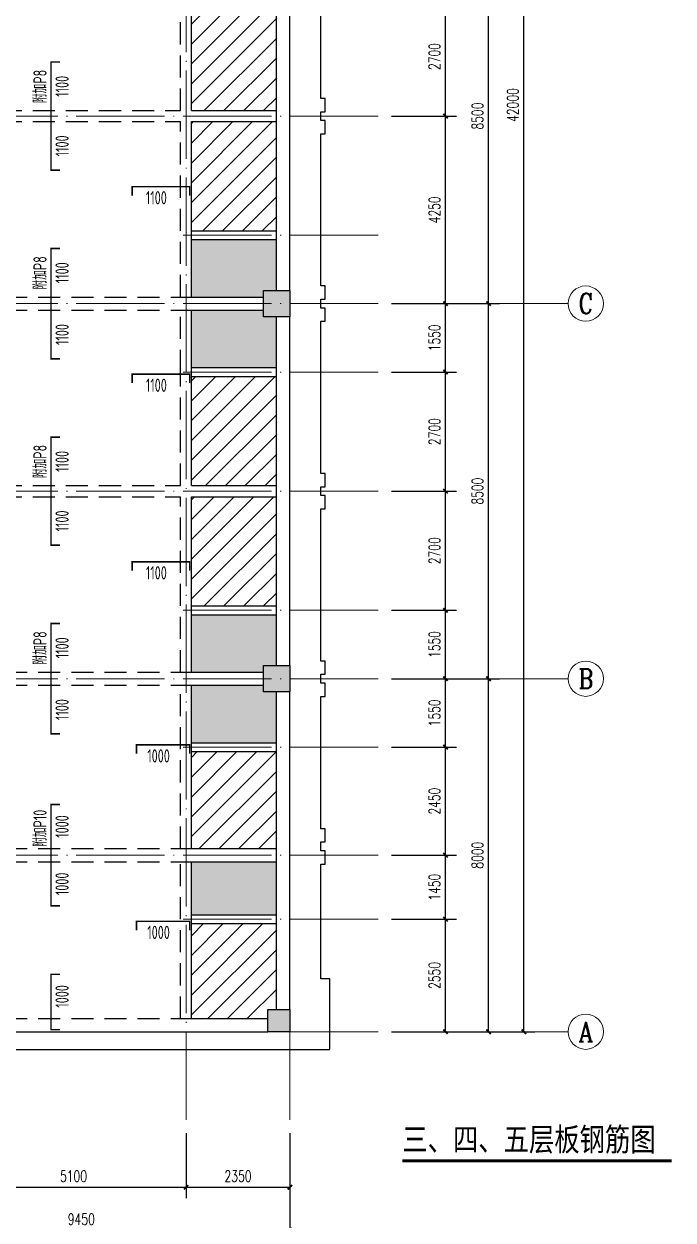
# Model space of a CAD drawing. Extents: x 3968514 to 5230306, y -516551 to -228246.
# Drawn here: x 4785097 to 4799799, y -487690 to -460582 of the extents above; entities that cross this region are included whole.
import ezdxf
from ezdxf.enums import TextEntityAlignment as Align

# ---------------------------------------------------------------- set-up
doc = ezdxf.new("R2010")
doc.units = 0
doc.header["$LTSCALE"] = 1000
doc.header["$MEASUREMENT"] = 0
for name, pattern in [('DASHED', [0.75, 0.5, -0.25]), ('DOTE', [2.42, 2, -0.2, 0.02, -0.2]), ('P_Dash1', [5, 4, -1])]:
    doc.linetypes.add(name, pattern=pattern)
for name, color, linetype, lineweight in [('AXIS', 3, 'Continuous', 15), ('AXIS_TEXT', 7, 'Continuous', 15), ('BEAM', 4, 'Continuous', 25), ('BEAM-DASHED', 4, 'P_Dash1', 25), ('COLUMN-HATCH', 251, 'Continuous', 25), ('DOTE', 1, 'DOTE', 9), ('FLOOR-HATCH', 252, 'Continuous', 15), ('FLOOR-REIN-UP', 15, 'Continuous', 35), ('FLOOR-REIN-UP-DIM', 142, 'Continuous', 25), ('FLOOR-REIN-UP-TEXT', 7, 'Continuous', 25), ('PUB_DIM', 3, 'Continuous', 15)]:
    doc.layers.add(name, color=color, linetype=linetype, lineweight=lineweight)
for name, color, linetype in [('COLUMN', 9, 'Continuous'), ('DIM_SYMB', 3, 'Continuous'), ('PUB_TEXT', 7, 'Continuous')]:
    doc.layers.add(name, color=color, linetype=linetype)
doc.styles.add('-黑体', font='simhei.ttf', dxfattribs={"width": 0.8})
doc.styles.add('_TCH_AXIS', font='COMPLEX', dxfattribs={"bigfont": 'GBCBIG'})
doc.styles.add('_TCH_DIM_T3', font='SIMPLEX.shx', dxfattribs={"width": 0.7, "bigfont": 'GBCBIG.shx'})
doc.styles.add('COMPLEX', font='COMPLEX')
doc.styles.add('Pkpmeng', font='Pkpmeng', dxfattribs={"bigfont": 'pkpmchn'})
doc.dimstyles.new('_TCH_ARCH&&100', dxfattribs={"dimtxt": 255, "dimasz": 100, "dimexe": 250, "dimexo": 300, "dimgap": 122.5, "dimtad": 1, "dimdec": 0, "dimzin": 0, "dimdsep": 46, "dimtxsty": '_TCH_DIM_T3', "dimblk": 'ARCHTICK', "dimcen": 0.09, "dimclrt": 7, "dimazin": 2, "dimtfac": 1, "dimtdec": 0, "dimtix": 1, "dimtmove": 2, "dimatfit": 3, "dimfxl": 150, "dimtolj": 1, "dimtzin": 0, "dimarcsym": 0})

# ---------------------------------------------------------------- blocks, each defined once
blk = doc.blocks.new('fydrter')
at = {"layer": 'FLOOR-HATCH'}
h = blk.add_hatch(dxfattribs=at)
h.set_pattern_fill('ANSI31', color=256, scale=100, style=0)
h.set_pattern_definition([(45, (4609227.85, -504201), (-224.5064, 224.5064), [])])
h.paths.add_polyline_path([(4642440, -495775), (4642640, -495775), (4642640, -493825), (4641765, -493825), (4640715, -493825), (4640715, -495975), (4642440, -495975)], flags=0)
h.paths.add_polyline_path([(4626240, -486625), (4627115, -486625), (4628165, -486625), (4628165, -484150), (4626240, -484150)], flags=0)
h.paths.add_polyline_path([(4626240, -483900), (4628165, -483900), (4628165, -481425), (4627115, -481425), (4626240, -481425)], flags=0)
h.paths.add_polyline_path([(4640715, -483900), (4642640, -483900), (4642640, -481425), (4641765, -481425), (4640715, -481425)], flags=0)
h.paths.add_polyline_path([(4626240, -469625), (4627115, -469625), (4628165, -469625), (4628165, -467150), (4626240, -467150)], flags=0)
h.paths.add_polyline_path([(4640740, -469625), (4641765, -469625), (4642640, -469625), (4642640, -467150), (4640740, -467150)], flags=0)
h.paths.add_polyline_path([(4626240, -466900), (4628165, -466900), (4628165, -464425), (4627115, -464425), (4626240, -464425)], flags=0)
h.paths.add_polyline_path([(4640740, -466900), (4642640, -466900), (4642640, -464425), (4641765, -464425), (4640740, -464425)], flags=0)
h.paths.add_polyline_path([(4626340, -457975), (4626190, -457975), (4626190, -461125), (4627115, -461125), (4628165, -461125), (4628165, -457975)], flags=0)
h.paths.add_polyline_path([(4640740, -461125), (4641765, -461125), (4642640, -461125), (4642640, -458675), (4641765, -458675), (4640740, -458675)], flags=0)
h.paths.add_polyline_path([(4642440, -454775), (4642440, -454575), (4640740, -454575), (4640740, -456875), (4641765, -456875), (4642640, -456875), (4642640, -454775)], flags=0)
h.paths.add_polyline_path([(4640715, -492125), (4641765, -492125), (4642640, -492125), (4642640, -489925), (4641765, -489925), (4640715, -489925)], flags=0)
h.paths.add_polyline_path([(4640715, -486625), (4641765, -486625), (4642640, -486625), (4642640, -484150), (4640715, -484150)], flags=0)
h.paths.add_polyline_path([(4640715, -478125), (4641765, -478125), (4642640, -478125), (4642640, -475650), (4640715, -475650)], flags=0)
h.paths.add_polyline_path([(4640715, -475400), (4642640, -475400), (4642640, -472925), (4641765, -472925), (4640715, -472925)], flags=0)
h.paths.add_polyline_path([(4626240, -478125), (4627115, -478125), (4628165, -478125), (4628165, -475650), (4626240, -475650)], flags=0)
h.paths.add_polyline_path([(4626240, -475400), (4628165, -475400), (4628165, -472925), (4627115, -472925), (4626240, -472925)], flags=0)
h = blk.add_hatch(dxfattribs=at)
h.set_pattern_fill('CROSS', color=256, scale=50, style=0)
h.set_pattern_definition([(0, (4609227.85, -504201), (317.5, 317.5), [158.75, -476.25]), (90, (4609307.22, -504280.38), (-317.5, 317.5), [158.75, -476.25])])
h.paths.add_polyline_path([(4640715, -493625), (4641765, -493625), (4642640, -493625), (4642640, -492425), (4641765, -492425), (4640715, -492425)], flags=0)
h.paths.add_polyline_path([(4626490, -488000), (4626490, -488125), (4627115, -488125), (4628165, -488125), (4628165, -486825), (4627115, -486825), (4626240, -486825), (4626240, -488000)], flags=0)
h.paths.add_polyline_path([(4626540, -480075), (4626240, -480075), (4626240, -481225), (4627115, -481225), (4628165, -481225), (4628165, -479925), (4627115, -479925), (4626540, -479925)], flags=0)
h.paths.add_polyline_path([(4642340, -480075), (4642340, -479925), (4641765, -479925), (4640715, -479925), (4640715, -481225), (4641765, -481225), (4642640, -481225), (4642640, -480075)], flags=0)
h.paths.add_polyline_path([(4626540, -479475), (4626540, -479625), (4627115, -479625), (4628165, -479625), (4628165, -478325), (4627115, -478325), (4626240, -478325), (4626240, -479475)], flags=0)
h.paths.add_polyline_path([(4642340, -479475), (4642640, -479475), (4642640, -478325), (4641765, -478325), (4640715, -478325), (4640715, -479625), (4641765, -479625), (4642340, -479625)], flags=0)
h.paths.add_polyline_path([(4626540, -471650), (4626240, -471650), (4626240, -472725), (4627115, -472725), (4628165, -472725), (4628165, -471425), (4627115, -471425), (4626540, -471425)], flags=0)
h.paths.add_polyline_path([(4642340, -471575), (4642340, -471425), (4641765, -471425), (4640715, -471425), (4640715, -472725), (4641765, -472725), (4642640, -472725), (4642640, -471575)], flags=0)
h.paths.add_polyline_path([(4626540, -471000), (4626540, -471125), (4627115, -471125), (4628165, -471125), (4628165, -469825), (4627115, -469825), (4626240, -469825), (4626240, -471000)], flags=0)
h.paths.add_polyline_path([(4642340, -470975), (4642640, -470975), (4642640, -469825), (4641765, -469825), (4640740, -469825), (4640740, -471125), (4641765, -471125), (4642340, -471125)], flags=0)
h.paths.add_polyline_path([(4626490, -463050), (4626240, -463050), (4626240, -464225), (4627115, -464225), (4628165, -464225), (4628165, -462925), (4627115, -462925), (4626490, -462925)], flags=0)
h.paths.add_polyline_path([(4642290, -463100), (4642290, -462925), (4641765, -462925), (4640740, -462925), (4640740, -464225), (4641765, -464225), (4642640, -464225), (4642640, -463100)], flags=0)
h.paths.add_polyline_path([(4626490, -462500), (4626490, -462625), (4627115, -462625), (4628165, -462625), (4628165, -461325), (4627115, -461325), (4626190, -461325), (4626190, -462500)], flags=0)
h.paths.add_polyline_path([(4642290, -462450), (4642640, -462450), (4642640, -461325), (4641765, -461325), (4640740, -461325), (4640740, -462625), (4641765, -462625), (4642290, -462625)], flags=0)
h.paths.add_polyline_path([(4640740, -458375), (4641765, -458375), (4642640, -458375), (4642640, -457075), (4641765, -457075), (4640740, -457075)], flags=0)
h.paths.add_polyline_path([(4642340, -487975), (4642640, -487975), (4642640, -486825), (4641765, -486825), (4640715, -486825), (4640715, -488125), (4641765, -488125), (4642340, -488125)], flags=0)
h.paths.add_polyline_path([(4642340, -488575), (4642340, -488425), (4641765, -488425), (4640715, -488425), (4640715, -489725), (4641765, -489725), (4642640, -489725), (4642640, -488575)], flags=0)
blk = doc.blocks.new('fygdrtests')
at = {"layer": 'FLOOR-REIN-UP', "linetype": 'Continuous', "ltscale": 0.001, "const_width": 35}
for points in [[(28502, 27451), (28302, 27451), (28302, 29901), (28502, 29901)], [(30137, 26876), (30137, 27076), (31442, 27076), (31442, 26876)], [(28502, 23176), (28302, 23176), (28302, 25676), (28502, 25676)], [(30137, 22626), (30137, 22826), (31442, 22826), (31442, 22626)], [(28502, 18951), (28302, 18951), (28302, 21401), (28502, 21401)], [(30137, 18376), (30137, 18576), (31442, 18576), (31442, 18376)], [(28502, 14676), (28302, 14676), (28302, 17176), (28502, 17176)], [(30237, 14226), (30237, 14426), (31442, 14426), (31442, 14226)], [(28502, 10776), (28302, 10776), (28302, 13076), (28502, 13076)], [(30237, 10226), (30237, 10426), (31442, 10426), (31442, 10226)], [(28502, 7971), (28302, 7971), (28302, 9226), (28502, 9226)]]:
    blk.add_lwpolyline(points, dxfattribs=at)
at = {"layer": 'FLOOR-REIN-UP-DIM', "style": 'Pkpmeng', "width": 0.7}
for s, p in [('1100', (28552, 29351)), ('1100', (28552, 28001)), ('1100', (28552, 25126)), ('1100', (28552, 23726)), ('1100', (28552, 20851)), ('1100', (28552, 19501)), ('1100', (28552, 16626)), ('1100', (28552, 15226)), ('1000', (28552, 12576)), ('1000', (28552, 11276)), ('1000', (28552, 8726))]:
    blk.add_text(s, height=300, rotation=90, dxfattribs=at).set_placement(p, align=Align.MIDDLE_CENTER)
for s, p in [('1100', (30687, 26826)), ('1100', (30687, 22576)), ('1100', (30687, 18326)), ('1000', (30737, 14176)), ('1000', (30737, 10176))]:
    blk.add_text(s, height=300, dxfattribs=at).set_placement(p, align=Align.MIDDLE_CENTER)
at = {"layer": 'FLOOR-REIN-UP-TEXT', "style": 'Pkpmeng', "width": 0.7}
for s, p in [('附加P8', (28052, 28969)), ('附加P8', (28052, 24744)), ('附加P8', (28052, 20469)), ('附加P8', (28052, 16244)), ('附加P10', (28052, 12113))]:
    blk.add_text(s, height=300, rotation=90, dxfattribs=at).set_placement(p, align=Align.MIDDLE_LEFT)
blk = doc.blocks.new('tgsefsetws')
at = {"layer": 'COLUMN-HATCH'}
for points in [[(5589681, -388716), (5590281, -388716), (5590281, -389316), (5589681, -389316)], [(5589681, -397216), (5590281, -397216), (5590281, -397816), (5589681, -397816)], [(5589781, -405016), (5590281, -405016), (5590281, -405516), (5589781, -405516)]]:
    blk.add_hatch(color=256, dxfattribs=at).paths.add_polyline_path(points, flags=0)
blk.add_lwpolyline([(5572382, -405916), (5591182, -405916), (5591182, -404316), (5590982, -404316), (5590982, -401717), (5591082, -401717), (5591082, -401416), (5590982, -401416), (5590982, -401216), (5591082, -401216), (5591082, -400916), (5590982, -400916), (5590982, -397916), (5591081, -397916), (5591081, -397616), (5590981, -397616), (5590981, -397416), (5591081, -397416), (5591081, -397116), (5590982, -397116), (5590982, -393666), (5591082, -393666), (5591082, -393366), (5590982, -393366), (5590982, -393166), (5591082, -393166), (5591082, -392866), (5590982, -392866), (5590982, -389416), (5591082, -389416), (5591082, -389116), (5590982, -389116), (5590982, -388916), (5591082, -388916), (5591082, -388616), (5590982, -388616), (5590982, -385166), (5591082, -385166), (5591082, -384866), (5590982, -384866), (5590982, -384666), (5591082, -384666), (5591082, -384366), (5590982, -384366), (5590982, -380916)])
at = {"layer": 'BEAM'}
for p, q in [((5589981, -388716), (5589981, -380816)), ((5590281, -388716), (5590281, -380816)), ((5588056, -384641), (5588056, -382066)), ((5588056, -384641), (5589981, -384641)), ((5588056, -388866), (5588056, -384891)), ((5588056, -384891), (5589981, -384891)), ((5588056, -387366), (5589981, -387366)), ((5588056, -387566), (5589981, -387566)), ((5587806, -388866), (5589681, -388866)), ((5587806, -389166), (5589681, -389166)), ((5588056, -390566), (5588056, -389166)), ((5589981, -397216), (5589981, -389316)), ((5590281, -397216), (5590281, -389316)), ((5588056, -390466), (5589981, -390466)), ((5588056, -393141), (5588056, -390566)), ((5588056, -390666), (5589981, -390666)), ((5588056, -393141), (5589981, -393141)), ((5588056, -393391), (5589981, -393391)), ((5588056, -397366), (5588056, -393391)), ((5588056, -395866), (5589981, -395866)), ((5588056, -396066), (5589981, -396066)), ((5587806, -397366), (5589681, -397366)), ((5587806, -397666), (5589681, -397666)), ((5588056, -401366), (5588056, -397666)), ((5589981, -405016), (5589981, -397816)), ((5590281, -405016), (5590281, -397816)), ((5588056, -398966), (5589981, -398966)), ((5588056, -399166), (5589981, -399166)), ((5587806, -401366), (5589981, -401366)), ((5587806, -401666), (5589981, -401666)), ((5588056, -405216), (5588056, -401666)), ((5588056, -402866), (5589981, -402866)), ((5588056, -403066), (5589981, -403066)), ((5587931, -405216), (5589781, -405216)), ((5580831, -405516), (5589781, -405516))]:
    blk.add_line(p, q, dxfattribs=at)
at = {"layer": 'BEAM-DASHED', "linetype": 'DASHED'}
for p, q in [((5587806, -384641), (5587806, -382066)), ((5582956, -384641), (5587806, -384641)), ((5582956, -384891), (5587806, -384891)), ((5587806, -388866), (5587806, -384891)), ((5580831, -388866), (5588056, -388866)), ((5580831, -389166), (5588056, -389166)), ((5587806, -390566), (5587806, -389166)), ((5587806, -393141), (5587806, -390566)), ((5582956, -393141), (5587806, -393141)), ((5582956, -393391), (5587806, -393391)), ((5587806, -397366), (5587806, -393391)), ((5580831, -397366), (5588056, -397366)), ((5580831, -397666), (5588056, -397666)), ((5587806, -401366), (5587806, -397666)), ((5580831, -401366), (5588056, -401366)), ((5580831, -401666), (5588056, -401666)), ((5587806, -405216), (5587806, -401666)), ((5580831, -405216), (5587931, -405216))]:
    blk.add_line(p, q, dxfattribs=at)
at = {"layer": 'COLUMN'}
for points in [[(5589681, -388716), (5590281, -388716), (5590281, -389316), (5589681, -389316), (5589681, -388716)], [(5589681, -397216), (5590281, -397216), (5590281, -397816), (5589681, -397816), (5589681, -397216)], [(5589781, -405016), (5590281, -405016), (5590281, -405516), (5589781, -405516), (5589781, -405016)]]:
    blk.add_lwpolyline(points, dxfattribs=at)
blk = doc.blocks.new('_AXISO')
blk.add_circle((0, 0), 0.5)
at = {"layer": 'AXIS_TEXT', "style": 'COMPLEX', "width": 1.041667}
blk.add_attdef('A', text='', height=0.56, dxfattribs=at).set_placement((-0.25, -0.28), (0.25, -0.28), align=Align.FIT)
blk = doc.blocks.new('_ArchTick')
at = {"color": 0, "linetype": 'ByBlock', "const_width": 0.4}
blk.add_lwpolyline([(-0.5, -0.5), (0.5, 0.5)], dxfattribs=at)
blk = doc.blocks.new('*D1341')
at = {"layer": 'AXIS', "color": 0, "lineweight": -2, "transparency": 16777216}
for p, q in [((0, -44300), (0, -47550)), ((17000, -44300), (17000, -47550)), ((0, -47300), (17000, -47300))]:
    blk.add_line(p, q, dxfattribs=at)
at = {"layer": 'Defpoints', "color": 0, "transparency": 16777216}
for p in [(0, -44000), (17000, -44000), (17000, -47300)]:
    blk.add_point(p, dxfattribs=at)
at = {"layer": 'AXIS', "color": 0, "lineweight": -2, "transparency": 16777216, "xscale": 100, "yscale": 100, "zscale": 100, "rotation": 180}
blk.add_blockref('_ArchTick', (0, -47300), dxfattribs=at)
at = {"layer": 'AXIS', "color": 0, "lineweight": -2, "transparency": 16777216, "xscale": 100, "yscale": 100, "zscale": 100}
blk.add_blockref('_ArchTick', (17000, -47300), dxfattribs=at)
at = {"layer": 'AXIS', "color": 7, "transparency": 16777216, "insert": (8500, -47050), "char_height": 255, "attachment_point": 5, "style": '_TCH_DIM_T3'}
blk.add_mtext('\\A1;17000', dxfattribs=at)
blk = doc.blocks.new('*D1343')
at = {"layer": 'AXIS', "color": 0, "lineweight": -2, "transparency": 16777216}
for p, q in [((7550, -44300), (7550, -46750)), ((17000, -44300), (17000, -46750)), ((7550, -46500), (17000, -46500))]:
    blk.add_line(p, q, dxfattribs=at)
at = {"layer": 'Defpoints', "color": 0, "transparency": 16777216}
for p in [(7550, -44000), (17000, -44000), (17000, -46500)]:
    blk.add_point(p, dxfattribs=at)
at = {"layer": 'AXIS', "color": 0, "lineweight": -2, "transparency": 16777216, "xscale": 100, "yscale": 100, "zscale": 100, "rotation": 180}
blk.add_blockref('_ArchTick', (7550, -46500), dxfattribs=at)
at = {"layer": 'AXIS', "color": 0, "lineweight": -2, "transparency": 16777216, "xscale": 100, "yscale": 100, "zscale": 100}
blk.add_blockref('_ArchTick', (17000, -46500), dxfattribs=at)
at = {"layer": 'AXIS', "color": 7, "transparency": 16777216, "insert": (12275, -46250), "char_height": 255, "attachment_point": 5, "style": '_TCH_DIM_T3'}
blk.add_mtext('\\A1;9450', dxfattribs=at)
blk = doc.blocks.new('*D1347')
at = {"layer": 'AXIS', "color": 0, "lineweight": -2, "transparency": 16777216}
for p, q in [((19300, 0), (22550, 0)), ((22300, -42000), (22300, 0)), ((19300, -42000), (22550, -42000))]:
    blk.add_line(p, q, dxfattribs=at)
at = {"layer": 'Defpoints', "color": 0, "transparency": 16777216}
for p in [(19000, 0), (22300, 0), (19000, -42000)]:
    blk.add_point(p, dxfattribs=at)
at = {"layer": 'AXIS', "color": 0, "lineweight": -2, "transparency": 16777216, "xscale": 100, "yscale": 100, "zscale": 100}
for p, rotation in [((22300, 0), 90), ((22300, -42000), 270)]:
    blk.add_blockref('_ArchTick', p, dxfattribs=dict(at, rotation=rotation))
at = {"layer": 'AXIS', "color": 7, "transparency": 16777216, "insert": (22050, -21000), "char_height": 255, "attachment_point": 5, "rotation": 90, "style": '_TCH_DIM_T3'}
blk.add_mtext('\\A1;42000', dxfattribs=at)
blk = doc.blocks.new('*D1348')
at = {"layer": 'AXIS', "color": 0, "lineweight": -2, "transparency": 16777216}
for p, q in [((19300, -34000), (21750, -34000)), ((21500, -42000), (21500, -34000)), ((19300, -42000), (21750, -42000))]:
    blk.add_line(p, q, dxfattribs=at)
at = {"layer": 'Defpoints', "color": 0, "transparency": 16777216}
for p in [(19000, -34000), (21500, -34000), (19000, -42000)]:
    blk.add_point(p, dxfattribs=at)
at = {"layer": 'AXIS', "color": 0, "lineweight": -2, "transparency": 16777216, "xscale": 100, "yscale": 100, "zscale": 100}
for p, rotation in [((21500, -34000), 90), ((21500, -42000), 270)]:
    blk.add_blockref('_ArchTick', p, dxfattribs=dict(at, rotation=rotation))
at = {"layer": 'AXIS', "color": 7, "transparency": 16777216, "insert": (21250, -38000), "char_height": 255, "attachment_point": 5, "rotation": 90, "style": '_TCH_DIM_T3'}
blk.add_mtext('\\A1;8000', dxfattribs=at)
blk = doc.blocks.new('*D1349')
at = {"layer": 'AXIS', "color": 0, "lineweight": -2, "transparency": 16777216}
for p, q in [((19300, -25500), (21750, -25500)), ((21500, -34000), (21500, -25500)), ((19300, -34000), (21750, -34000))]:
    blk.add_line(p, q, dxfattribs=at)
at = {"layer": 'Defpoints', "color": 0, "transparency": 16777216}
for p in [(19000, -25500), (21500, -25500), (19000, -34000)]:
    blk.add_point(p, dxfattribs=at)
at = {"layer": 'AXIS', "color": 0, "lineweight": -2, "transparency": 16777216, "xscale": 100, "yscale": 100, "zscale": 100}
for p, rotation in [((21500, -25500), 90), ((21500, -34000), 270)]:
    blk.add_blockref('_ArchTick', p, dxfattribs=dict(at, rotation=rotation))
at = {"layer": 'AXIS', "color": 7, "transparency": 16777216, "insert": (21250, -29750), "char_height": 255, "attachment_point": 5, "rotation": 90, "style": '_TCH_DIM_T3'}
blk.add_mtext('\\A1;8500', dxfattribs=at)
blk = doc.blocks.new('*D1350')
at = {"layer": 'AXIS', "color": 0, "lineweight": -2, "transparency": 16777216}
for p, q in [((19300, -17000), (21750, -17000)), ((21500, -25500), (21500, -17000)), ((19300, -25500), (21750, -25500))]:
    blk.add_line(p, q, dxfattribs=at)
at = {"layer": 'Defpoints', "color": 0, "transparency": 16777216}
for p in [(19000, -17000), (21500, -17000), (19000, -25500)]:
    blk.add_point(p, dxfattribs=at)
at = {"layer": 'AXIS', "color": 0, "lineweight": -2, "transparency": 16777216, "xscale": 100, "yscale": 100, "zscale": 100}
for p, rotation in [((21500, -17000), 90), ((21500, -25500), 270)]:
    blk.add_blockref('_ArchTick', p, dxfattribs=dict(at, rotation=rotation))
at = {"layer": 'AXIS', "color": 7, "transparency": 16777216, "insert": (21250, -21250), "char_height": 255, "attachment_point": 5, "rotation": 90, "style": '_TCH_DIM_T3'}
blk.add_mtext('\\A1;8500', dxfattribs=at)
blk = doc.blocks.new('*D1119')
at = {"layer": 'Defpoints', "color": 0, "transparency": 16777216}
for p in [(4793121, -480871), (4794646, -480871), (4793121, -483421)]:
    blk.add_point(p, dxfattribs=at)
at = {"layer": 'PUB_DIM', "color": 0, "lineweight": -2, "transparency": 16777216}
for p, q in [((4793421, -480871), (4794896, -480871)), ((4794646, -483421), (4794646, -480871)), ((4793421, -483421), (4794896, -483421))]:
    blk.add_line(p, q, dxfattribs=at)
at = {"layer": 'PUB_DIM', "color": 0, "lineweight": -2, "transparency": 16777216, "xscale": 100, "yscale": 100, "zscale": 100}
for p, rotation in [((4794646, -480871), 90), ((4794646, -483421), 270)]:
    blk.add_blockref('_ArchTick', p, dxfattribs=dict(at, rotation=rotation))
at = {"layer": 'PUB_DIM', "color": 7, "transparency": 16777216, "insert": (4794396, -482146), "char_height": 255, "attachment_point": 5, "rotation": 90, "style": '_TCH_DIM_T3'}
blk.add_mtext('\\A1;2550', dxfattribs=at)
blk = doc.blocks.new('*D1120')
at = {"layer": 'Defpoints', "color": 0, "transparency": 16777216}
for p in [(4793121, -479421), (4794646, -479421), (4793121, -480871)]:
    blk.add_point(p, dxfattribs=at)
at = {"layer": 'PUB_DIM', "color": 0, "lineweight": -2, "transparency": 16777216}
for p, q in [((4793421, -479421), (4794896, -479421)), ((4794646, -480871), (4794646, -479421)), ((4793421, -480871), (4794896, -480871))]:
    blk.add_line(p, q, dxfattribs=at)
at = {"layer": 'PUB_DIM', "color": 0, "lineweight": -2, "transparency": 16777216, "xscale": 100, "yscale": 100, "zscale": 100}
for p, rotation in [((4794646, -479421), 90), ((4794646, -480871), 270)]:
    blk.add_blockref('_ArchTick', p, dxfattribs=dict(at, rotation=rotation))
at = {"layer": 'PUB_DIM', "color": 7, "transparency": 16777216, "insert": (4794396, -480146), "char_height": 255, "attachment_point": 5, "rotation": 90, "style": '_TCH_DIM_T3'}
blk.add_mtext('\\A1;1450', dxfattribs=at)
blk = doc.blocks.new('*D1121')
at = {"layer": 'Defpoints', "color": 0, "transparency": 16777216}
for p in [(4793121, -476971), (4794646, -476971), (4793121, -479421)]:
    blk.add_point(p, dxfattribs=at)
at = {"layer": 'PUB_DIM', "color": 0, "lineweight": -2, "transparency": 16777216}
for p, q in [((4793421, -476971), (4794896, -476971)), ((4794646, -479421), (4794646, -476971)), ((4793421, -479421), (4794896, -479421))]:
    blk.add_line(p, q, dxfattribs=at)
at = {"layer": 'PUB_DIM', "color": 0, "lineweight": -2, "transparency": 16777216, "xscale": 100, "yscale": 100, "zscale": 100}
for p, rotation in [((4794646, -476971), 90), ((4794646, -479421), 270)]:
    blk.add_blockref('_ArchTick', p, dxfattribs=dict(at, rotation=rotation))
at = {"layer": 'PUB_DIM', "color": 7, "transparency": 16777216, "insert": (4794396, -478196), "char_height": 255, "attachment_point": 5, "rotation": 90, "style": '_TCH_DIM_T3'}
blk.add_mtext('\\A1;2450', dxfattribs=at)
blk = doc.blocks.new('*D1122')
at = {"layer": 'Defpoints', "color": 0, "transparency": 16777216}
for p in [(4793121, -475421), (4794646, -475421), (4793121, -476971)]:
    blk.add_point(p, dxfattribs=at)
at = {"layer": 'PUB_DIM', "color": 0, "lineweight": -2, "transparency": 16777216}
for p, q in [((4793421, -475421), (4794896, -475421)), ((4794646, -476971), (4794646, -475421)), ((4793421, -476971), (4794896, -476971))]:
    blk.add_line(p, q, dxfattribs=at)
at = {"layer": 'PUB_DIM', "color": 0, "lineweight": -2, "transparency": 16777216, "xscale": 100, "yscale": 100, "zscale": 100}
for p, rotation in [((4794646, -475421), 90), ((4794646, -476971), 270)]:
    blk.add_blockref('_ArchTick', p, dxfattribs=dict(at, rotation=rotation))
at = {"layer": 'PUB_DIM', "color": 7, "transparency": 16777216, "insert": (4794396, -476196), "char_height": 255, "attachment_point": 5, "rotation": 90, "style": '_TCH_DIM_T3'}
blk.add_mtext('\\A1;1550', dxfattribs=at)
blk = doc.blocks.new('*D1123')
at = {"layer": 'Defpoints', "color": 0, "transparency": 16777216}
for p in [(4793121, -473871), (4794646, -473871), (4793121, -475421)]:
    blk.add_point(p, dxfattribs=at)
at = {"layer": 'PUB_DIM', "color": 0, "lineweight": -2, "transparency": 16777216}
for p, q in [((4793421, -473871), (4794896, -473871)), ((4794646, -475421), (4794646, -473871)), ((4793421, -475421), (4794896, -475421))]:
    blk.add_line(p, q, dxfattribs=at)
at = {"layer": 'PUB_DIM', "color": 0, "lineweight": -2, "transparency": 16777216, "xscale": 100, "yscale": 100, "zscale": 100}
for p, rotation in [((4794646, -473871), 90), ((4794646, -475421), 270)]:
    blk.add_blockref('_ArchTick', p, dxfattribs=dict(at, rotation=rotation))
at = {"layer": 'PUB_DIM', "color": 7, "transparency": 16777216, "insert": (4794396, -474646), "char_height": 255, "attachment_point": 5, "rotation": 90, "style": '_TCH_DIM_T3'}
blk.add_mtext('\\A1;1550', dxfattribs=at)
blk = doc.blocks.new('*D1124')
at = {"layer": 'Defpoints', "color": 0, "transparency": 16777216}
for p in [(4793121, -471171), (4794646, -471171), (4793121, -473871)]:
    blk.add_point(p, dxfattribs=at)
at = {"layer": 'PUB_DIM', "color": 0, "lineweight": -2, "transparency": 16777216}
for p, q in [((4793421, -471171), (4794896, -471171)), ((4794646, -473871), (4794646, -471171)), ((4793421, -473871), (4794896, -473871))]:
    blk.add_line(p, q, dxfattribs=at)
at = {"layer": 'PUB_DIM', "color": 0, "lineweight": -2, "transparency": 16777216, "xscale": 100, "yscale": 100, "zscale": 100}
for p, rotation in [((4794646, -471171), 90), ((4794646, -473871), 270)]:
    blk.add_blockref('_ArchTick', p, dxfattribs=dict(at, rotation=rotation))
at = {"layer": 'PUB_DIM', "color": 7, "transparency": 16777216, "insert": (4794396, -472521), "char_height": 255, "attachment_point": 5, "rotation": 90, "style": '_TCH_DIM_T3'}
blk.add_mtext('\\A1;2700', dxfattribs=at)
blk = doc.blocks.new('*D1125')
at = {"layer": 'Defpoints', "color": 0, "transparency": 16777216}
for p in [(4793121, -468471), (4794646, -468471), (4793121, -471171)]:
    blk.add_point(p, dxfattribs=at)
at = {"layer": 'PUB_DIM', "color": 0, "lineweight": -2, "transparency": 16777216}
for p, q in [((4793421, -468471), (4794896, -468471)), ((4794646, -471171), (4794646, -468471)), ((4793421, -471171), (4794896, -471171))]:
    blk.add_line(p, q, dxfattribs=at)
at = {"layer": 'PUB_DIM', "color": 0, "lineweight": -2, "transparency": 16777216, "xscale": 100, "yscale": 100, "zscale": 100}
for p, rotation in [((4794646, -468471), 90), ((4794646, -471171), 270)]:
    blk.add_blockref('_ArchTick', p, dxfattribs=dict(at, rotation=rotation))
at = {"layer": 'PUB_DIM', "color": 7, "transparency": 16777216, "insert": (4794396, -469821), "char_height": 255, "attachment_point": 5, "rotation": 90, "style": '_TCH_DIM_T3'}
blk.add_mtext('\\A1;2700', dxfattribs=at)
blk = doc.blocks.new('*D1126')
at = {"layer": 'Defpoints', "color": 0, "transparency": 16777216}
for p in [(4793121, -466921), (4794646, -466921), (4793121, -468471)]:
    blk.add_point(p, dxfattribs=at)
at = {"layer": 'PUB_DIM', "color": 0, "lineweight": -2, "transparency": 16777216}
for p, q in [((4793421, -466921), (4794896, -466921)), ((4794646, -468471), (4794646, -466921)), ((4793421, -468471), (4794896, -468471))]:
    blk.add_line(p, q, dxfattribs=at)
at = {"layer": 'PUB_DIM', "color": 0, "lineweight": -2, "transparency": 16777216, "xscale": 100, "yscale": 100, "zscale": 100}
for p, rotation in [((4794646, -466921), 90), ((4794646, -468471), 270)]:
    blk.add_blockref('_ArchTick', p, dxfattribs=dict(at, rotation=rotation))
at = {"layer": 'PUB_DIM', "color": 7, "transparency": 16777216, "insert": (4794396, -467696), "char_height": 255, "attachment_point": 5, "rotation": 90, "style": '_TCH_DIM_T3'}
blk.add_mtext('\\A1;1550', dxfattribs=at)
blk = doc.blocks.new('*D1127')
at = {"layer": 'Defpoints', "color": 0, "transparency": 16777216}
for p in [(4793121, -462671), (4794646, -462671), (4793121, -466921)]:
    blk.add_point(p, dxfattribs=at)
at = {"layer": 'PUB_DIM', "color": 0, "lineweight": -2, "transparency": 16777216}
for p, q in [((4793421, -462671), (4794896, -462671)), ((4794646, -466921), (4794646, -462671)), ((4793421, -466921), (4794896, -466921))]:
    blk.add_line(p, q, dxfattribs=at)
at = {"layer": 'PUB_DIM', "color": 0, "lineweight": -2, "transparency": 16777216, "xscale": 100, "yscale": 100, "zscale": 100}
for p, rotation in [((4794646, -462671), 90), ((4794646, -466921), 270)]:
    blk.add_blockref('_ArchTick', p, dxfattribs=dict(at, rotation=rotation))
at = {"layer": 'PUB_DIM', "color": 7, "transparency": 16777216, "insert": (4794396, -464796), "char_height": 255, "attachment_point": 5, "rotation": 90, "style": '_TCH_DIM_T3'}
blk.add_mtext('\\A1;4250', dxfattribs=at)
blk = doc.blocks.new('*D1128')
at = {"layer": 'Defpoints', "color": 0, "transparency": 16777216}
for p in [(4793121, -459971), (4794646, -459971), (4793121, -462671)]:
    blk.add_point(p, dxfattribs=at)
at = {"layer": 'PUB_DIM', "color": 0, "lineweight": -2, "transparency": 16777216}
for p, q in [((4793421, -459971), (4794896, -459971)), ((4794646, -462671), (4794646, -459971)), ((4793421, -462671), (4794896, -462671))]:
    blk.add_line(p, q, dxfattribs=at)
at = {"layer": 'PUB_DIM', "color": 0, "lineweight": -2, "transparency": 16777216, "xscale": 100, "yscale": 100, "zscale": 100}
for p, rotation in [((4794646, -459971), 90), ((4794646, -462671), 270)]:
    blk.add_blockref('_ArchTick', p, dxfattribs=dict(at, rotation=rotation))
at = {"layer": 'PUB_DIM', "color": 7, "transparency": 16777216, "insert": (4794396, -461321), "char_height": 255, "attachment_point": 5, "rotation": 90, "style": '_TCH_DIM_T3'}
blk.add_mtext('\\A1;2700', dxfattribs=at)
blk = doc.blocks.new('*D1142')
at = {"layer": 'Defpoints', "color": 0, "transparency": 16777216}
for p in [(4783671, -485421), (4788771, -485421), (4788771, -486946)]:
    blk.add_point(p, dxfattribs=at)
at = {"layer": 'PUB_DIM', "color": 0, "lineweight": -2, "transparency": 16777216}
for p, q in [((4783671, -485721), (4783671, -487196)), ((4788771, -485721), (4788771, -487196)), ((4783671, -486946), (4788771, -486946))]:
    blk.add_line(p, q, dxfattribs=at)
at = {"layer": 'PUB_DIM', "color": 0, "lineweight": -2, "transparency": 16777216, "xscale": 100, "yscale": 100, "zscale": 100, "rotation": 180}
blk.add_blockref('_ArchTick', (4783671, -486946), dxfattribs=at)
at = {"layer": 'PUB_DIM', "color": 0, "lineweight": -2, "transparency": 16777216, "xscale": 100, "yscale": 100, "zscale": 100}
blk.add_blockref('_ArchTick', (4788771, -486946), dxfattribs=at)
at = {"layer": 'PUB_DIM', "color": 7, "transparency": 16777216, "insert": (4786221, -486696), "char_height": 255, "attachment_point": 5, "style": '_TCH_DIM_T3'}
blk.add_mtext('\\A1;5100', dxfattribs=at)
blk = doc.blocks.new('*D1143')
at = {"layer": 'Defpoints', "color": 0, "transparency": 16777216}
for p in [(4788771, -485421), (4791121, -485421), (4791121, -486946)]:
    blk.add_point(p, dxfattribs=at)
at = {"layer": 'PUB_DIM', "color": 0, "lineweight": -2, "transparency": 16777216}
for p, q in [((4788771, -485721), (4788771, -487196)), ((4791121, -485721), (4791121, -487196)), ((4788771, -486946), (4791121, -486946))]:
    blk.add_line(p, q, dxfattribs=at)
at = {"layer": 'PUB_DIM', "color": 0, "lineweight": -2, "transparency": 16777216, "xscale": 100, "yscale": 100, "zscale": 100, "rotation": 180}
blk.add_blockref('_ArchTick', (4788771, -486946), dxfattribs=at)
at = {"layer": 'PUB_DIM', "color": 0, "lineweight": -2, "transparency": 16777216, "xscale": 100, "yscale": 100, "zscale": 100}
blk.add_blockref('_ArchTick', (4791121, -486946), dxfattribs=at)
at = {"layer": 'PUB_DIM', "color": 7, "transparency": 16777216, "insert": (4789946, -486696), "char_height": 255, "attachment_point": 5, "style": '_TCH_DIM_T3'}
blk.add_mtext('\\A1;2350', dxfattribs=at)
blk = doc.blocks.new('A$Cbcbeac01')
at = {"layer": 'AXIS'}
for p, q in [((19300, -25500), (23300, -25500)), ((19300, -34000), (23300, -34000)), ((19300, -42000), (23300, -42000)), ((17000, -44300), (17000, -48300))]:
    blk.add_line(p, q, dxfattribs=at)
at = {"layer": 'DOTE'}
for p, q in [((17000, -44000), (17000, 2000)), ((19000, -25500), (-2000, -25500)), ((19000, -34000), (-2000, -34000)), ((19000, -42000), (-2000, -42000))]:
    blk.add_line(p, q, dxfattribs=at)
at = {"layer": 'AXIS'}
ref = blk.add_blockref('_AXISO', (23700, -25500), dxfattribs=dict(at, xscale=800, yscale=800, zscale=800))
ref.add_attrib('A', 'C', dxfattribs={"layer": 'AXIS_TEXT', "height": 452, "style": '_TCH_AXIS', "width": 1.024}).set_placement((23534.7, -25726), (23865.3, -25726), align=Align.FIT)
ref = blk.add_blockref('_AXISO', (23700, -34000), dxfattribs=dict(at, xscale=800, yscale=800, zscale=800))
ref.add_attrib('A', 'B', dxfattribs={"layer": 'AXIS_TEXT', "height": 448.3, "style": '_TCH_AXIS', "width": 0.924665}).set_placement((23532.2, -34224.2), (23867.8, -34224.2), align=Align.FIT)
ref = blk.add_blockref('_AXISO', (23700, -42000), dxfattribs=dict(at, xscale=800, yscale=800, zscale=800))
ref.add_attrib('A', 'A', dxfattribs={"layer": 'AXIS_TEXT', "height": 450.2, "style": '_TCH_AXIS', "width": 0.863198}).set_placement((23533.5, -42225.1), (23866.5, -42225.1), align=Align.FIT)
for p1, p2, distance, picture, middle in [((19000, -42000), (19000, 0), -3300, '*D1347', (22050, -21000)), ((19000, -25500), (19000, -17000), -2500, '*D1350', (21250, -21250)), ((19000, -34000), (19000, -25500), -2500, '*D1349', (21250, -29750)), ((19000, -42000), (19000, -34000), -2500, '*D1348', (21250, -38000)), ((0, -44000), (17000, -44000), -3300, '*D1341', (8500, -47050)), ((7550, -44000), (17000, -44000), -2500, '*D1343', (12275, -46250))]:
    dim = blk.add_aligned_dim(p1=p1, p2=p2, distance=distance, dimstyle='_TCH_ARCH&&100', dxfattribs=at)
    dim.commit()
    dim.dimension.update_dxf_attribs({"geometry": picture, "text_midpoint": middle})

msp = doc.modelspace()

# ---------------------------------------------------------------- linework, layer by layer
at = {"layer": 'DIM_SYMB', "const_width": 70}
msp.add_lwpolyline([(4793667.62661, -486347.09914), (4799764.41986, -486347.09914)], dxfattribs=at)
at = {"layer": 'DOTE'}
for p, q in [((4788771.45576, -485420.60786, -0.30417), (4788771.45576, -439420.60786, -0.30417)), ((4793121.45576, -462670.60786, -0.30417), (4772121.45576, -462670.60786, -0.30417)), ((4793121.45576, -465370.60786, -0.30417), (4788646.45576, -465370.60786, -0.30417)), ((4793121.45576, -468470.60786, -0.30417), (4788646.45576, -468470.60786, -0.30417)), ((4793121.45576, -471170.60786, -0.30417), (4772121.45576, -471170.60786, -0.30417)), ((4793121.45576, -473870.60786, -0.30417), (4788646.45576, -473870.60786, -0.30417)), ((4793121.45576, -476970.60786, -0.30417), (4788646.45576, -476970.60786, -0.30417)), ((4793121.45576, -479420.60786, -0.30417), (4781421.45576, -479420.60786, -0.30417)), ((4793121.45576, -480870.60786, -0.30417), (4788646.45576, -480870.60786, -0.30417))]:
    msp.add_line(p, q, dxfattribs=at)

# ---------------------------------------------------------------- block references
for name, p in [('A$Cbcbeac01', (4774121.45576, -441420.60786, -0.30417)), ('tgsefsetws', (-799159.91534, -77904.58285, -0.30417)), ('fygdrtests', (4757409.45576, -491346.60786, -0.30417)), ('fydrter', (148181.60985, 12854.39879, -0.30417))]:
    msp.add_blockref(name, p)

# ---------------------------------------------------------------- texts
at = {"layer": 'PUB_TEXT', "style": '-黑体', "width": 0.8}
msp.add_text('三、四、五层板钢筋图', height=525.738397, dxfattribs=at).set_placement((4793667.62661, -486124.39871))

# ---------------------------------------------------------------- dimensions: what is measured, and where the dimension line sits
at = {"layer": 'PUB_DIM'}
for p1, p2, picture, middle in [((4793121.45576, -462670.60786), (4793121.45576, -459970.60786), '*D1128', (4794396.45576, -461320.60786)), ((4793121.45576, -466920.60786), (4793121.45576, -462670.60786), '*D1127', (4794396.45576, -464795.60786)), ((4793121.45576, -468470.60786), (4793121.45576, -466920.60786), '*D1126', (4794396.45576, -467695.60786)), ((4793121.45576, -471170.60786), (4793121.45576, -468470.60786), '*D1125', (4794396.45576, -469820.60786)), ((4793121.45576, -473870.60786), (4793121.45576, -471170.60786), '*D1124', (4794396.45576, -472520.60786)), ((4793121.45576, -475420.60786), (4793121.45576, -473870.60786), '*D1123', (4794396.45576, -474645.60786)), ((4793121.45576, -476970.60786), (4793121.45576, -475420.60786), '*D1122', (4794396.45576, -476195.60786)), ((4793121.45576, -479420.60786), (4793121.45576, -476970.60786), '*D1121', (4794396.45576, -478195.60786)), ((4793121.45576, -480870.60786), (4793121.45576, -479420.60786), '*D1120', (4794396.45576, -480145.60786)), ((4793121.45576, -483420.60786), (4793121.45576, -480870.60786), '*D1119', (4794396.45576, -482145.60786)), ((4783671.45576, -485420.60786), (4788771.45576, -485420.60786), '*D1142', (4786221.45576, -486695.60786)), ((4788771.45576, -485420.60786), (4791121.45576, -485420.60786), '*D1143', (4789946.45576, -486695.60786))]:
    dim = msp.add_aligned_dim(p1=p1, p2=p2, distance=-1525, dimstyle='_TCH_ARCH&&100', dxfattribs=at)
    dim.commit()
    dim.dimension.update_dxf_attribs({"geometry": picture, "text_midpoint": middle})

doc.saveas('drawing.dxf')
